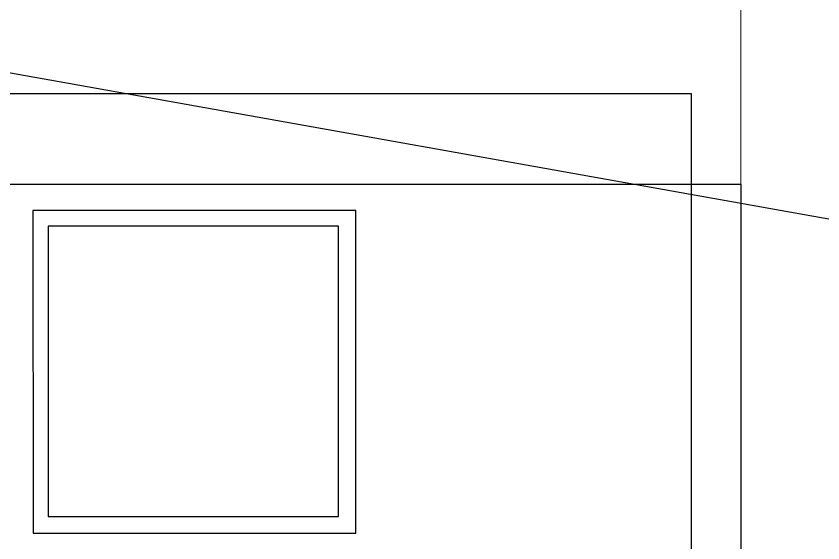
# Model space of a CAD drawing. Header units: inches. Extents: x 567429 to 582707, y 126347 to 133675.
# Drawn here: x 579726.28 to 579775.5, y 131704.97 to 131737.13 of the extents above; entities that cross this region are included whole.
import ezdxf

# ---------------------------------------------------------------- set-up
doc = ezdxf.new("R2010")
doc.units = ezdxf.units.IN
doc.header["$MEASUREMENT"] = 0
for name, color, linetype in [('BORD', 3, 'Continuous'), ('mobl', 11, 'Continuous'), ('SOUND WIRE', 4, 'Continuous'), ('wall kanaf', 4, 'Continuous')]:
    doc.layers.add(name, color=color, linetype=linetype)

# ---------------------------------------------------------------- blocks, each defined once
blk = doc.blocks.new('BOARD2')
at = {"layer": 'BORD', "color": 4}
for p, q in [((-163.075, -61.626), (-163.075, 0)), ((-163.075, 0), (163.075, 0))]:
    blk.add_line(p, q, dxfattribs=at)
at = {"layer": 'BORD'}
for p, q in [((-161.386, -24.794), (-161.386, -45.585)), ((-140.595, -24.794), (-161.386, -24.794)), ((-140.595, -45.585), (-140.595, -24.794)), ((-160.38, -25.901), (-160.38, -44.613)), ((-141.668, -25.901), (-160.38, -25.901)), ((-141.668, -44.613), (-141.668, -25.901)), ((-160.38, -44.613), (-141.668, -44.613)), ((-161.386, -45.585), (-140.595, -45.585))]:
    blk.add_line(p, q, dxfattribs=at)

msp = doc.modelspace()

# ---------------------------------------------------------------- linework, layer by layer
at = {"layer": 'mobl', "color": 15}
for p, q in [((579767.486, 131732.375), (579567.486, 131732.375)), ((579767.486, 131642.375), (579767.486, 131732.375))]:
    msp.add_line(p, q, dxfattribs=at)
at = {"layer": 'SOUND WIRE'}
msp.add_line((579386.582, 131794.384), (580087.465, 131668.991), dxfattribs=at)
at = {"layer": 'wall kanaf', "color": 15, "lineweight": 20, "ltscale": 0.1}
msp.add_line((579770.486, 131797.789), (579770.486, 131345.289), dxfattribs=at)

# ---------------------------------------------------------------- block references
at = {"layer": 'BORD', "ltscale": 5, "xscale": 0.947301618010808, "yscale": 0.947301618010808, "zscale": 0.947301618010808, "rotation": 270.0091431634974}
msp.add_blockref('BOARD2', (579770.511, 131572.385), dxfattribs=at)

doc.saveas('drawing.dxf')
